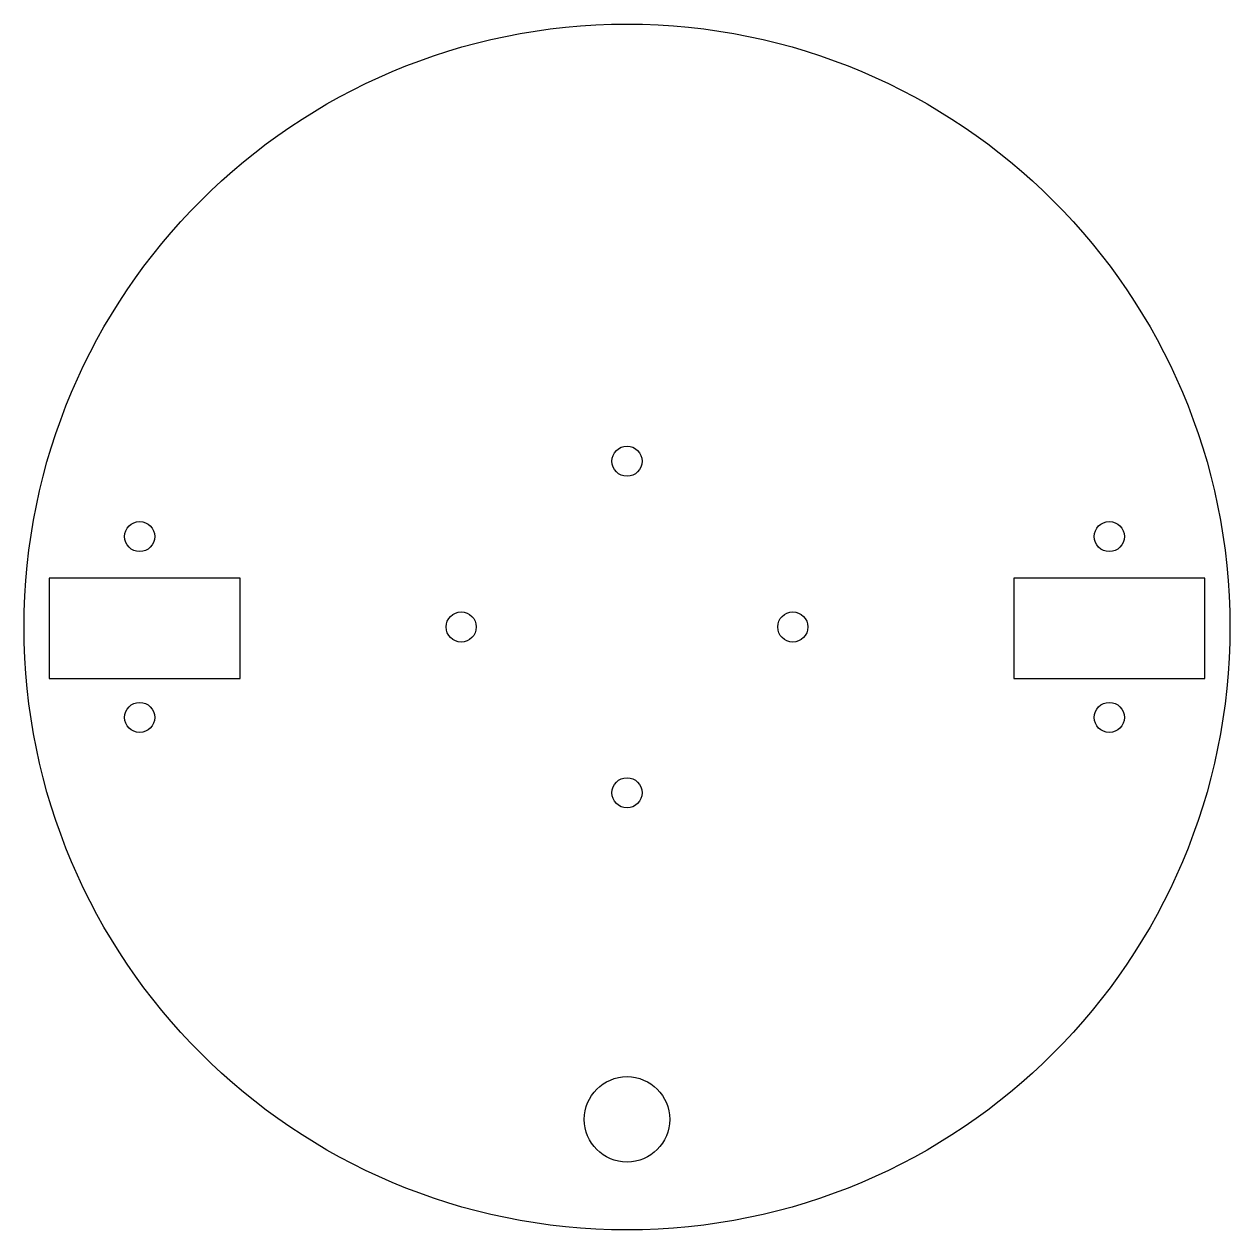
# Model space of a CAD drawing. Header units: millimetres. Extents: x -70 to 50, y -70 to 50.
import ezdxf

# ---------------------------------------------------------------- set-up
doc = ezdxf.new("R2010")
doc.units = ezdxf.units.MM
doc.layers.get('0').update_dxf_attribs({"linetype": 'CONTINUOUS'})

msp = doc.modelspace()

# ---------------------------------------------------------------- linework, layer by layer
msp.add_lwpolyline([(-67.5, -5.14), (-67.5, -15.14), (-48.5, -15.14), (-48.5, -5.14)], close=True)
msp.add_lwpolyline([(47.5, -5.14), (28.5, -5.14), (28.5, -15.14), (47.5, -15.14), (47.5, -10.05, 0.009986), (47.5, -9.95)], format="xyb", close=True)
for centre, radius in [((-10, -10), 60), ((-10, 6.5), 1.5), ((-58.5, -1), 1.5), ((38, -1), 1.5), ((-26.5, -10), 1.5), ((6.5, -10), 1.5), ((-58.5, -19), 1.5), ((38, -19), 1.5), ((-10, -26.5), 1.5), ((-10, -59), 4.25)]:
    msp.add_circle(centre, radius)

doc.saveas('drawing.dxf')
